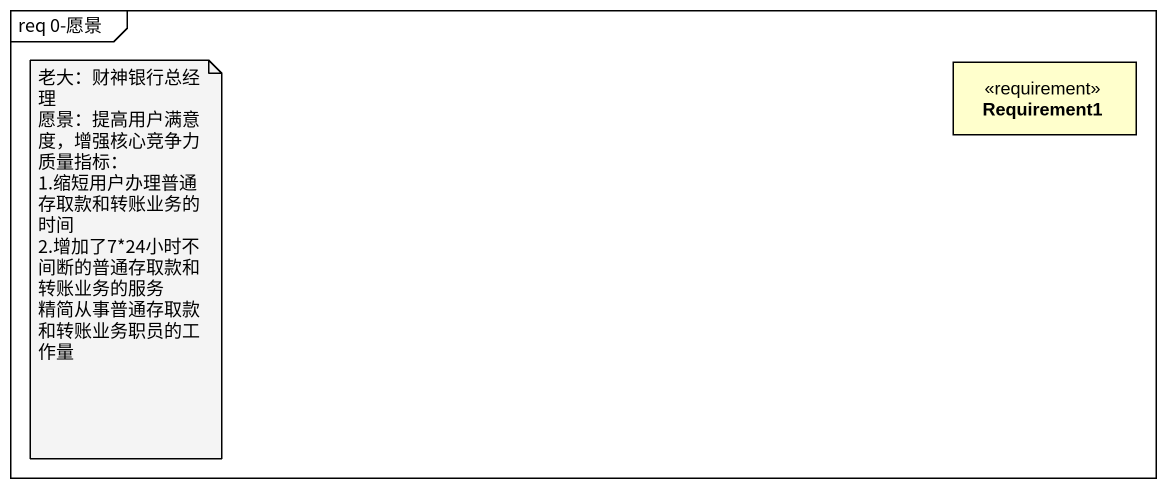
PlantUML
@startuml
mainframe req 0-愿景
hide circle
hide empty members
class Requirement1 <<requirement>>
note as N1
  老大：财神银行总经理
  愿景：提高用户满意度，增强核心竞争力
  质量指标：
  1.缩短用户办理普通存取款和转账业务的时间
  2.增加了7*24小时不间断的普通存取款和转账业务的服务
  精简从事普通存取款和转账业务职员的工作量
end note
@enduml
